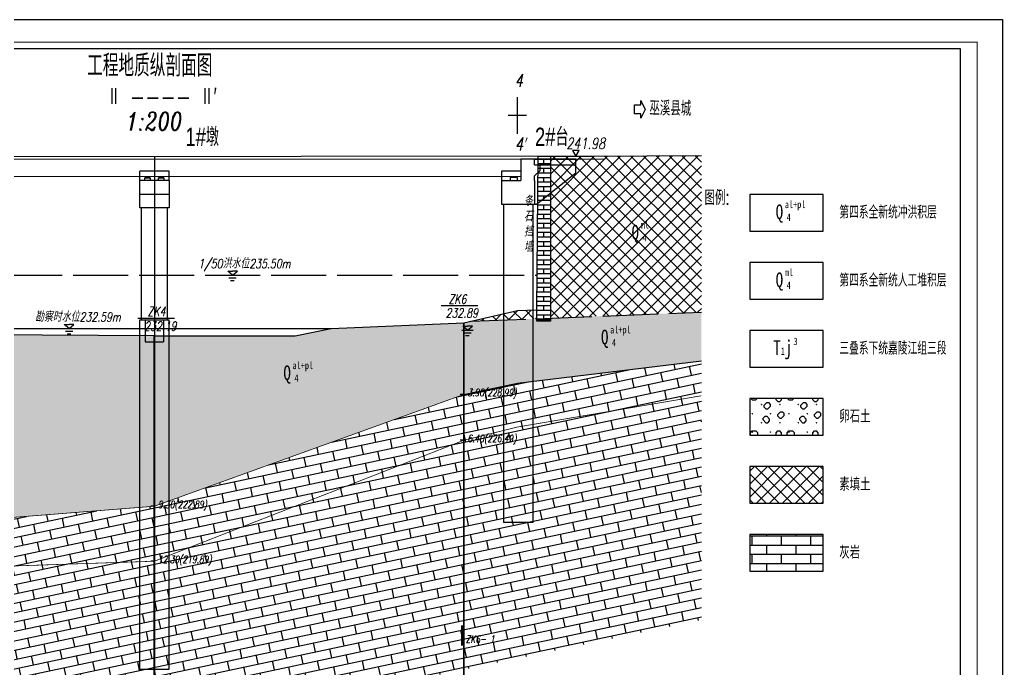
# Model space of a CAD drawing. Header units: millimetres. Extents: x -513 to 23624, y -721 to 12066.
# Drawn here: x 533 to 801.1, y 51.3 to 228.5 of the extents above; entities that cross this region are included whole.
import ezdxf
from ezdxf.enums import TextEntityAlignment as Align

# ---------------------------------------------------------------- set-up
doc = ezdxf.new("R2010")
doc.units = ezdxf.units.MM
doc.linetypes.add('ACAD_ISO10W100', pattern=[18, 12, -3, 0, -3])
doc.linetypes.add('x-tc', pattern=[18, 15, -3])
for name, color, linetype in [('图框', 7, 'Continuous'), ('地下水', 5, 'Continuous'), ('地形线', 7, 'Continuous'), ('文字层', 7, 'Continuous'), ('桥型', 1, 'Continuous'), ('水位', 6, 'Continuous')]:
    doc.layers.add(name, color=color, linetype=linetype)
doc.styles.add('fsdb', font='italc1.shx', dxfattribs={"width": 0.75, "bigfont": 'fsdb.shx'})
doc.styles.add('HZ', font='fsdb_e.shx', dxfattribs={"width": 0.75, "height": 3.5, "bigfont": 'fsdb.shx'})
doc.styles.get("Standard").update_dxf_attribs({"font": 'italc1.shx', "width": 0.75, "bigfont": 'fsdb.shx'})
doc.styles.add('style1', font='fsdb_e.shx', dxfattribs={"width": 0.75, "bigfont": 'fsdb.shx'})
doc.styles.add('TK', font='fsdb_e.shx', dxfattribs={"width": 0.75, "height": 3.5, "bigfont": 'fsdb.shx'})
doc.styles.add('xdb', font='italc1.shx', dxfattribs={"width": 0.75, "bigfont": 'fsdb.shx'})
doc.styles.add('图框', font='fsdb_e.shx', dxfattribs={"width": 0.75, "height": 3.5, "bigfont": 'fsdb.shx'})
doc.styles.add('宋体', font='italc1.shx', dxfattribs={"width": 0.75, "bigfont": 'fsdb.shx'})
doc.styles.add('桥梁', font='fsdb_e.shx', dxfattribs={"width": 0.75, "bigfont": 'fsdb.shx'})
doc.linetypes.add('x-bzh', pattern='A,0,-0.35,[138,ltypeshp.shx,S=0.3,R=0,X=-0.35,Y=0],-2.65', length=3)

# ---------------------------------------------------------------- blocks, each defined once
blk = doc.blocks.new('地下水标记(剖面)')
at = {"layer": '文字层', "color": 7, "linetype": 'Continuous'}
for p, q in [((-1.53, 0), (1.53, 0)), ((0, 0.01), (-1.32, 1.1)), ((-1.32, 1.1), (0, 1.1)), ((0, 0.01), (1.32, 1.1)), ((1.32, 1.1), (0, 1.1)), ((-1.01, -0.75), (0.99, -0.75)), ((-0.51, -1.5), (0.49, -1.5))]:
    blk.add_line(p, q, dxfattribs=at)

msp = doc.modelspace()

# ---------------------------------------------------------------- hatches: boundary and pattern name
at = {"linetype": 'Continuous'}
h = msp.add_hatch(dxfattribs=at)
h.set_pattern_fill('STT', style=0, pattern_type=2)
h.set_pattern_definition([(45, (0, 0), (-1.767767, 1.767767), []), (135, (0, 0), (-1.767767, -1.767767), [])])
h.paths.add_polyline_path([(718.99252, 191.44262), (677.83204, 191.21138), (677.83204, 147.10529), (718.99252, 148.74453)])
h.paths.add_polyline_path([(674.09252, 149.34262), (668.79252, 149.19262), (656.11542, 146.24042), (674.09252, 146.95636)])
h.paths.add_polyline_path([(701.94302, 174.03894), (704.84302, 174.03894), (704.84302, 171.03894), (701.94302, 171.03894)], flags=24)
h.paths.add_polyline_path([(702.44302, 170.53894), (704.35969, 170.53894), (704.35969, 167.53894), (702.44302, 167.53894)], flags=24)
h.paths.add_polyline_path([(698.94302, 173.53894), (702.80969, 173.53894), (702.80969, 167.09449), (698.94302, 167.09449)], flags=24)
h = msp.add_hatch(dxfattribs=at)
h.set_pattern_fill('HY', scale=0.5, style=0, pattern_type=2)
h.set_pattern_definition([(0, (-124.0228, -10.7425), (0, 1.25), []), (90, (-124.0228, -10.7425), (-2, 1.25), [1.25, -1.25])])
h.paths.add_polyline_path([(677.83204, 191.21138), (674.49252, 191.19262), (674.09252, 149.34262), (674.09252, 146.95636), (677.83204, 147.10529)])
h.paths.add_polyline_path([(674.09252, 146.95636), (674.09252, 146.27844), (677.83204, 146.27844), (677.83204, 147.10529)])
h = msp.add_hatch(dxfattribs=at)
h.set_pattern_fill('LST', style=0, pattern_type=2)
h.set_pattern_definition([(0, (0, 0), (0, 10), [1, -9]), (45, (1, 0), (-10, 8e-16), [0.70711, -13.43503]), (135, (0, 0), (-8e-16, -10), [0.70711, -13.43503]), (90, (-0.5, 0.5), (-10, 6e-16), [0.5, -9.5]), (135, (3.75, 3.75), (-8e-16, -10), [1.06066, -13.08148]), (90, (1.5, 0.5), (-10, 6e-16), [0.5, -9.5]), (45, (-0.5, 1), (-10, 8e-16), [0.70711, -13.43503]), (0, (0, 1.5), (0, 10), [1, -9]), (135, (1.5, 1), (-8e-16, -10), [0.70711, -13.43503]), (45, (7.5, -0.5), (-10, 8e-16), [0.70711, -13.43503]), (90, (8, 0), (-10, 6e-16), [1, -9]), (135, (8, 1), (-8e-16, -10), [0.70711, -13.43503]), (0, (7, -0.5), (0, 10), [0.5, -9.5]), (0, (7, 1.5), (0, 10), [0.5, -9.5]), (135, (7, -0.5), (-8e-16, -10), [0.70711, -13.43503]), (90, (6.5, 0), (-10, 6e-16), [1, -9]), (45, (6.5, 1), (-10, 8e-16), [0.70711, -13.43503]), (0, (3.75, 3.75), (0, 10), [0.5, -9.5]), (45, (4.25, 3.75), (-10, 8e-16), [0.70711, -13.43503]), (90, (4.75, 4.25), (-10, 6e-16), [0.5, -9.5]), (135, (4.75, 4.75), (-8e-16, -10), [1.06066, -13.08148]), (0, (3.5, 5.5), (0, 10), [0.5, -9.5]), (90, (3, 4.5), (-10, 6e-16), [0.5, -9.5]), (45, (3, 5), (-10, 8e-16), [0.70711, -13.43503]), (0, (7.5, 5), (0, 10), [0.5, -9.5]), (45, (8, 5), (-10, 8e-16), [1.06066, -13.08148]), (90, (8.75, 5.75), (-10, 6e-16), [0.5, -9.5]), (135, (7.5, 5), (-8e-16, -10), [0.70711, -13.43503]), (90, (7, 5.5), (-10, 6e-16), [0.5, -9.5]), (45, (7, 6), (-10, 8e-16), [1.06066, -13.08148]), (0, (7.75, 6.75), (0, 10), [0.5, -9.5]), (135, (8.75, 6.25), (-8e-16, -10), [0.70711, -13.43503]), (0, (3.75, 7.5), (0, 10), [0.5, -9.5]), (135, (3.75, 7.5), (-8e-16, -10), [0.70711, -13.43503]), (90, (3.25, 8), (-10, 6e-16), [0.5, -9.5]), (45, (3.25, 8.5), (-10, 8e-16), [1.06066, -13.08148]), (0, (4, 9.25), (0, 10), [0.5, -9.5]), (135, (5, 8.75), (-8e-16, -10), [0.70711, -13.43503]), (90, (5, 8.25), (-10, 6e-16), [0.5, -9.5]), (45, (4.25, 7.5), (-10, 8e-16), [1.06066, -13.08148]), (90, (0, 1.2), (-2.5, 2.5), [0.1, -4.9]), (0, (0, 1.3), (2.5, 2.5), [0.1, -4.9]), (90, (0.1, 1.2), (-2.5, 2.5), [0.1, -4.9]), (0, (0, 1.2), (2.5, 2.5), [0.1, -4.9])])
h.paths.add_polyline_path([(718.99252, 148.74453), (677.83204, 147.10529), (677.83204, 146.27844), (674.09252, 146.27844), (674.09252, 146.95636), (656.11542, 146.24042), (654.19252, 145.79262), (654.19252, 126.29262), (668.79252, 129.38475), (718.99252, 135.42516)])
h.paths.add_polyline_path([(654.19252, 145.79262), (617.99966, 144.29262), (608.15623, 142.29262), (569.74252, 142.29262), (569.74252, 95.79262), (654.19252, 126.29262)])
h.paths.add_polyline_path([(569.74252, 142.29262), (493.00525, 142.68764), (483.15056, 145.04087), (470.49252, 145.44262), (470.49252, 87.94262), (569.74252, 95.79262)])
h.paths.add_polyline_path([(470.49252, 145.44262), (458.04844, 144.99463), (458.04844, 142.94358), (453.80044, 142.94358), (453.7857, 145.10914), (420.49252, 146.03135), (420.49252, 87.03036), (470.49252, 87.94262)])
h.paths.add_polyline_path([(693.60984, 145.43936), (699.64317, 145.43936), (699.64317, 142.07269), (693.60984, 142.07269)], flags=24)
h.paths.add_polyline_path([(694.10984, 141.93936), (696.02651, 141.93936), (696.02651, 138.93936), (694.10984, 138.93936)], flags=24)
h.paths.add_polyline_path([(690.60984, 144.93936), (694.47651, 144.93936), (694.47651, 138.49491), (690.60984, 138.49491)], flags=24)
h.paths.add_polyline_path([(654.69252, 128.29262), (666.32645, 128.29262), (666.32645, 125.29262), (654.69252, 125.29262)], flags=9)
h.paths.add_polyline_path([(606.95299, 135.70699), (612.98632, 135.70699), (612.98632, 132.34032), (606.95299, 132.34032)], flags=24)
h.paths.add_polyline_path([(607.45299, 132.20699), (609.36965, 132.20699), (609.36965, 129.20699), (607.45299, 129.20699)], flags=24)
h.paths.add_polyline_path([(603.95299, 135.20699), (607.81965, 135.20699), (607.81965, 128.76255), (603.95299, 128.76255)], flags=24)
h.paths.add_polyline_path([(570.24252, 97.79262), (581.87645, 97.79262), (581.87645, 94.79262), (570.24252, 94.79262)], flags=9)
h.paths.add_polyline_path([(470.99252, 89.94262), (483.53716, 89.94262), (483.53716, 86.94262), (470.99252, 86.94262)], flags=9)
h.paths.add_polyline_path([(521.13305, 120.90091), (527.16638, 120.90091), (527.16638, 117.53424), (521.13305, 117.53424)], flags=24)
h.paths.add_polyline_path([(521.63305, 117.40091), (523.54971, 117.40091), (523.54971, 114.40091), (521.63305, 114.40091)], flags=24)
h.paths.add_polyline_path([(518.13305, 120.40091), (521.99971, 120.40091), (521.99971, 113.95647), (518.13305, 113.95647)], flags=24)
h.paths.add_polyline_path([(439.02137, 109.79635), (445.05471, 109.79635), (445.05471, 106.42968), (439.02137, 106.42968)], flags=24)
h.paths.add_polyline_path([(439.52137, 106.29635), (441.43804, 106.29635), (441.43804, 103.29635), (439.52137, 103.29635)], flags=24)
h.paths.add_polyline_path([(436.02137, 109.29635), (439.88804, 109.29635), (439.88804, 102.85191), (436.02137, 102.85191)], flags=24)
h = msp.add_hatch(dxfattribs=at)
h.set_pattern_fill('HY', angle=11.978284, style=0, pattern_type=2)
h.set_pattern_definition([(11.9783, (0, 0), (-0.518852, 2.445566), []), (101.9783, (0, 0), (-4.431758, 1.615402), [2.5, -2.5])])
h.paths.add_polyline_path([(668.79252, 117.38914), (654.19252, 113.79262), (654.19252, 51.25611), (718.99252, 64.81865), (718.99252, 125.92847)])
h.paths.add_polyline_path([(668.79252, 129.38475), (654.19252, 126.29262), (654.19252, 113.79262), (668.79252, 117.38914), (718.99252, 125.92847), (718.99252, 135.42516)])
h.paths.add_polyline_path([(654.19252, 113.79262), (654.19252, 126.29262), (569.74252, 95.79262), (569.74252, 80.79262)])
h.paths.add_polyline_path([(569.74252, 80.79262), (569.74252, 35.48574), (617.02183, 43.47635), (654.19252, 51.25611), (654.19252, 113.79262)])
h.paths.add_polyline_path([(470.49252, 77.44262), (420.49252, 74.84887), (420.49252, 71.34262), (420.49252, 16.46733), (436.61941, 16.46733), (472.66592, 19.07896), (569.74252, 35.48574), (569.74252, 80.79262)])
h.paths.add_polyline_path([(569.74252, 80.79262), (569.74252, 95.79262), (470.49252, 87.94262), (470.49252, 77.44262)])
h.paths.add_polyline_path([(470.49252, 77.44262), (470.49252, 87.94262), (420.49252, 87.03036), (420.49252, 74.84887)])
h.paths.add_polyline_path([(654.19252, 61.04262), (660.87109, 61.04262), (660.87109, 58.04262), (654.19252, 58.04262)], flags=9)
h.paths.add_polyline_path([(654.69252, 115.79262), (666.27287, 115.79262), (666.27287, 112.79262), (654.69252, 112.79262)], flags=24)
h.paths.add_polyline_path([(654.69252, 128.29262), (666.32645, 128.29262), (666.32645, 125.29262), (654.69252, 125.29262)], flags=25)
h.paths.add_polyline_path([(570.24252, 82.79262), (582.78716, 82.79262), (582.78716, 79.79262), (570.24252, 79.79262)], flags=24)
h.paths.add_polyline_path([(570.24252, 97.79262), (581.87645, 97.79262), (581.87645, 94.79262), (570.24252, 94.79262)], flags=25)
h.paths.add_polyline_path([(470.49252, 55.69262), (477.17109, 55.69262), (477.17109, 52.69262), (470.49252, 52.69262)], flags=24)
h.paths.add_polyline_path([(470.99252, 23.44262), (483.69787, 23.44262), (483.69787, 20.44262), (470.99252, 20.44262)], flags=24)
h.paths.add_polyline_path([(470.99252, 79.44262), (483.53716, 79.44262), (483.53716, 76.44262), (470.99252, 76.44262)], flags=24)
h.paths.add_polyline_path([(470.99252, 89.94262), (483.53716, 89.94262), (483.53716, 86.94262), (470.99252, 86.94262)], flags=25)
h = msp.add_hatch(dxfattribs=at)
h.set_pattern_fill('LST', style=0, pattern_type=2)
h.set_pattern_definition([(0, (312.859, 14.82), (0, 10), [1, -9]), (45, (313.8585, 14.82), (-10, 9e-16), [0.7071, -13.43503]), (135, (312.8585, 14.82), (-9e-16, -10), [0.7071, -13.43503]), (90, (312.359, 15.32), (-10, 6e-16), [0.5, -9.5]), (135, (316.6085, 18.57), (-9e-16, -10), [1.06066, -13.08148]), (90, (314.359, 15.32), (-10, 6e-16), [0.5, -9.5]), (45, (312.3585, 15.82), (-10, 9e-16), [0.7071, -13.43503]), (0, (312.859, 16.32), (0, 10), [1, -9]), (135, (314.3585, 15.82), (-9e-16, -10), [0.7071, -13.43503]), (45, (320.3585, 14.32), (-10, 9e-16), [0.7071, -13.43503]), (90, (320.859, 14.82), (-10, 6e-16), [1, -9]), (135, (320.8585, 15.82), (-9e-16, -10), [0.7071, -13.43503]), (0, (319.859, 14.32), (0, 10), [0.5, -9.5]), (0, (319.859, 16.32), (0, 10), [0.5, -9.5]), (135, (319.8585, 14.32), (-9e-16, -10), [0.7071, -13.43503]), (90, (319.359, 14.82), (-10, 6e-16), [1, -9]), (45, (319.3585, 15.82), (-10, 9e-16), [0.7071, -13.43503]), (0, (316.609, 18.57), (0, 10), [0.5, -9.5]), (45, (317.1085, 18.57), (-10, 9e-16), [0.7071, -13.43503]), (90, (317.609, 19.07), (-10, 6e-16), [0.5, -9.5]), (135, (317.6085, 19.57), (-9e-16, -10), [1.06066, -13.08148]), (0, (316.359, 20.32), (0, 10), [0.5, -9.5]), (90, (315.859, 19.32), (-10, 6e-16), [0.5, -9.5]), (45, (315.8585, 19.82), (-10, 9e-16), [0.7071, -13.43503]), (0, (320.359, 19.82), (0, 10), [0.5, -9.5]), (45, (320.8585, 19.82), (-10, 9e-16), [1.06066, -13.08148]), (90, (321.609, 20.57), (-10, 6e-16), [0.5, -9.5]), (135, (320.3585, 19.82), (-9e-16, -10), [0.7071, -13.43503]), (90, (319.859, 20.32), (-10, 6e-16), [0.5, -9.5]), (45, (319.8585, 20.82), (-10, 9e-16), [1.06066, -13.08148]), (0, (320.609, 21.57), (0, 10), [0.5, -9.5]), (135, (321.6085, 21.07), (-9e-16, -10), [0.7071, -13.43503]), (0, (316.609, 22.32), (0, 10), [0.5, -9.5]), (135, (316.6085, 22.32), (-9e-16, -10), [0.7071, -13.43503]), (90, (316.109, 22.82), (-10, 6e-16), [0.5, -9.5]), (45, (316.1085, 23.32), (-10, 9e-16), [1.06066, -13.08148]), (0, (316.859, 24.07), (0, 10), [0.5, -9.5]), (135, (317.8585, 23.57), (-9e-16, -10), [0.7071, -13.43503]), (90, (317.859, 23.07), (-10, 6e-16), [0.5, -9.5]), (45, (317.1085, 22.32), (-10, 9e-16), [1.06066, -13.08148]), (90, (312.8585, 16.0201), (-2.5, 2.5), [0.1, -4.9]), (0, (312.8585, 16.1201), (2.5, 2.5), [0.1, -4.9]), (90, (312.9585, 16.0201), (-2.5, 2.5), [0.1, -4.9]), (0, (312.8585, 16.0201), (2.5, 2.5), [0.1, -4.9])])
h.paths.add_polyline_path([(732.18507, 125.17564), (732.18507, 115.17564), (752.18507, 115.17564), (752.18507, 125.17564)])
h = msp.add_hatch(dxfattribs=at)
h.set_pattern_fill('STT', style=0, pattern_type=2)
h.set_pattern_definition([(45, (312.8585, 14.8201), (-1.767767, 1.767767), []), (135, (312.8585, 14.8201), (-1.767767, -1.767767), [])])
h.paths.add_polyline_path([(732.18507, 106.62218), (732.18507, 96.62218), (752.18507, 96.62218), (752.18507, 106.62218)])
h = msp.add_hatch(dxfattribs=at)
h.set_pattern_fill('HY', style=0, pattern_type=2)
h.set_pattern_definition([(0, (312.8585, -22.2868), (0, 2.5), []), (90, (312.8585, -22.2868), (-4, 2.5), [2.5, -2.5])])
h.paths.add_polyline_path([(732.18507, 88.06873), (732.18507, 78.06873), (752.18507, 78.06873), (752.18507, 88.06873)])

# ---------------------------------------------------------------- linework, layer by layer
for p, q in [((789.71569, 220.60037), (420.49252, 220.60037)), ((668.79252, 197.38861), (668.79252, 207.38861)), ((671.29252, 202.38861), (666.29252, 202.38861))]:
    msp.add_line(p, q)
at = {"color": 7, "linetype": 'Continuous'}
for p, q in [((648.03533, 150.54937), (658.03533, 150.54937)), ((565.27227, 147.12147), (575.27227, 147.12147)), ((654.19252, 126.29262), (653.19252, 126.29262)), ((654.19252, 113.79262), (653.19252, 113.79262)), ((569.74252, 95.79262), (568.74252, 95.79262)), ((569.74252, 80.79262), (568.74252, 80.79262))]:
    msp.add_line(p, q, dxfattribs=at)
for points in [[(718.99252, -43.53267), (789.71569, -43.53267), (789.71569, 220.60037)], [(677.83204, 191.21138), (677.83204, 146.27844), (674.09252, 146.27844), (674.09252, 149.34262)]]:
    msp.add_lwpolyline(points, dxfattribs=at)
at = {"color": 7}
for points in [[(702.45642, 205.25315), (702.45642, 206.45846), (703.66173, 204.04784), (702.45642, 201.63723), (702.45642, 202.84254), (700.75016, 202.84254), (700.75016, 205.25315)], [(732.18507, 170.836), (752.18507, 170.836), (752.18507, 180.836), (732.18507, 180.836)], [(732.18507, 152.28254), (752.18507, 152.28254), (752.18507, 162.28254), (732.18507, 162.28254)], [(732.18507, 133.72909), (752.18507, 133.72909), (752.18507, 143.72909), (732.18507, 143.72909)], [(732.18507, 115.17564), (752.18507, 115.17564), (752.18507, 125.17564), (732.18507, 125.17564)], [(732.18507, 96.62218), (752.18507, 96.62218), (752.18507, 106.62218), (732.18507, 106.62218)], [(732.18507, 78.06873), (752.18507, 78.06873), (752.18507, 88.06873), (732.18507, 88.06873)]]:
    msp.add_lwpolyline(points, close=True, dxfattribs=at)
at = {"color": 7, "linetype": 'x-tc'}
msp.add_lwpolyline([(656.11542, 146.24042), (718.99252, 148.74453)], dxfattribs=at)
at = {"color": 7, "linetype": 'Continuous'}
for points in [[(654.19252, 145.79262, 0.5, 0.5, 0), (654.19252, 42.79262, 0, 0, 0)], [(569.74252, 142.29262, 0.5, 0.5, 0), (569.74252, 18.79262, 0, 0, 0)], [(653.69252, 63.29262, 0.5, 0.5, 0), (653.69252, 57.79262, 0, 0, 0)]]:
    msp.add_lwpolyline(points, format="xyseb", dxfattribs=at)
at = {"color": 7, "linetype": 'x-bzh'}
msp.add_lwpolyline([(654.19252, 126.29262), (668.79252, 129.38475), (718.99252, 135.42516)], dxfattribs=at)
for points in [[(569.74252, 95.79262, 0.2, 0.2, 0), (654.19252, 126.29262, 0, 0, 0)], [(470.49252, 87.94262, 0.2, 0.2, 0), (569.74252, 95.79262, 0, 0, 0)]]:
    msp.add_lwpolyline(points, format="xyseb", dxfattribs=at)
at = {"color": 7, "linetype": 'ACAD_ISO10W100', "const_width": 0.2, "flags": 128}
msp.add_lwpolyline([(654.19252, 113.79262), (668.79252, 117.38914), (718.99252, 125.92847)], dxfattribs=at)
at = {"color": 7, "linetype": 'ACAD_ISO10W100'}
for points in [[(569.74252, 80.79262, 0.2, 0.2, 0), (654.19252, 113.79262, 0, 0, 0)], [(470.49252, 77.44262, 0.2, 0.2, 0), (569.74252, 80.79262, 0, 0, 0)]]:
    msp.add_lwpolyline(points, format="xyseb", dxfattribs=at)
at = {"layer": '图框', "color": 9}
msp.add_lwpolyline([(801.11376, -68.69028), (380.62124, -68.69028), (380.62124, 228.52294), (801.11376, 228.52294)], close=True, dxfattribs=at)
at = {"layer": '图框', "color": 7, "linetype": 'Continuous', "const_width": 0.3}
msp.add_lwpolyline([(392.50133, 222.39018), (794.25419, 222.39018), (794.25419, -58.44853), (392.50133, -58.44853)], close=True, dxfattribs=at)
at = {"layer": '地下水', "linetype": 'x-tc'}
msp.add_lwpolyline([(457.61452, 158.84262), (674.18332, 158.84262)], dxfattribs=at)
at = {"layer": '地下水', "linetype": 'Continuous'}
msp.add_lwpolyline([(486.28407, 144.29262), (617.99966, 144.29262)], dxfattribs=at)
at = {"layer": '地形线'}
for p, q in [((674.09252, 149.34262), (674.49252, 191.19262)), ((674.49252, 191.19262), (718.99252, 191.44262)), ((654.19252, 145.79262), (668.79252, 149.19262)), ((668.79252, 149.19262), (674.09252, 149.34262)), ((617.99966, 144.29262), (654.19252, 145.79262))]:
    msp.add_line(p, q, dxfattribs=at)
for points in [[(569.74252, 142.29262), (493.00525, 142.68764), (483.15056, 145.04087)], [(569.74252, 142.29262), (608.15623, 142.29262), (617.99966, 144.29262)]]:
    msp.add_lwpolyline(points, dxfattribs=at)
at = {"layer": '桥型'}
for p, q in [((692.64871, 191.25573), (469.74197, 191.09262)), ((692.64926, 190.50573), (469.74252, 190.34262)), ((684.74203, 190.44396), (669.74203, 190.48896)), ((669.74203, 190.48896), (669.74203, 187.18896)), ((673.49203, 190.48896), (669.74203, 190.48896)), ((673.49203, 190.47771), (673.49203, 190.48896)), ((684.74203, 186.69396), (684.74203, 190.44396)), ((669.74214, 185.73896), (469.74599, 185.59262)), ((573.74233, 187.15714), (565.74233, 187.15714)), ((565.74233, 184.65714), (565.74233, 187.15714)), ((573.74233, 184.65714), (573.74233, 187.15714)), ((669.74203, 187.18896), (664.49203, 187.18896)), ((664.49203, 187.18896), (664.49203, 184.68896)), ((673.99203, 178.18746), (684.74203, 186.69396)), ((565.74233, 180.90714), (565.74233, 184.65714)), ((573.74233, 184.65714), (573.74233, 180.90714)), ((664.49203, 184.68896), (664.49203, 184.68896)), ((664.49203, 184.68896), (664.49203, 178.18896)), ((565.74233, 177.15714), (565.74233, 180.90714)), ((565.74233, 180.90714), (573.74233, 180.90714)), ((573.74233, 180.90714), (573.74233, 177.15714)), ((573.74233, 177.15714), (565.74233, 177.15714)), ((566.24233, 146.63671), (566.24233, 177.15714)), ((573.24233, 177.15714), (573.24233, 146.65714)), ((664.49203, 178.18896), (673.49203, 178.18896)), ((664.99203, 178.18896), (664.99203, 91.34262)), ((672.99203, 178.18896), (672.99203, 91.34262)), ((673.49203, 178.18896), (673.49203, 178.18896)), ((673.49203, 178.18896), (673.99203, 178.18746)), ((673.49203, 178.18896), (673.49203, 178.18896)), ((565.74233, 51.34262), (565.74233, 146.65714)), ((565.74233, 146.65714), (573.74233, 146.65714)), ((573.74233, 51.34262), (573.74233, 146.65714)), ((672.99203, 91.34262), (664.99203, 91.34262)), ((565.74233, 51.34262), (573.74233, 51.34262))]:
    msp.add_line(p, q, dxfattribs=at)
at = {"layer": '桥型', "ltscale": 13.740157}
msp.add_line((569.74233, 191.16579), (569.74233, 51.34262), dxfattribs=at)
at = {"layer": '桥型', "ltscale": 6.254921}
msp.add_line((673.49203, 188.88896), (673.49203, 190.47771), dxfattribs=at)
at = {"layer": '桥型', "ltscale": 19.685039}
for p, q in [((684.74203, 190.38896), (673.49203, 190.38896)), ((673.49203, 188.88896), (684.74203, 188.88896)), ((669.74203, 187.18896), (664.49203, 187.18896)), ((664.49203, 184.68896), (669.74203, 184.68896)), ((673.49203, 184.68896), (673.49203, 178.18896))]:
    msp.add_line(p, q, dxfattribs=at)
at = {"layer": '桥型', "ltscale": 5.905512}
for p, q in [((674.99203, 187.38896), (674.99203, 188.88896)), ((570.84233, 185.40714), (572.34233, 185.40714))]:
    msp.add_line(p, q, dxfattribs=at)
at = {"layer": '桥型', "ltscale": 3.307087}
for p, q in [((567.14233, 184.65714), (567.14233, 185.40389)), ((568.64233, 185.40498), (568.64233, 184.65714))]:
    msp.add_line(p, q, dxfattribs=at)
at = {"layer": '桥型', "ltscale": 2.952756}
for p, q in [((570.84233, 184.65714), (570.84233, 185.40714)), ((572.34233, 185.40714), (572.34233, 184.65714)), ((666.79203, 185.43896), (666.79203, 184.68896)), ((668.79203, 184.68896), (668.79203, 185.43896))]:
    msp.add_line(p, q, dxfattribs=at)
at = {"layer": '桥型', "ltscale": 7.874016}
msp.add_line((668.79203, 185.43896), (666.79203, 185.43896), dxfattribs=at)
at = {"layer": '桥型', "ltscale": 9.84252}
msp.add_line((669.74203, 187.18896), (669.74203, 184.68896), dxfattribs=at)
at = {"layer": '桥型', "ltscale": 8.351655}
msp.add_line((673.49203, 185.88896), (674.99203, 187.38896), dxfattribs=at)
at = {"layer": '桥型', "ltscale": 4.724409}
msp.add_line((673.49203, 184.68896), (673.49203, 185.88896), dxfattribs=at)
at = {"layer": '桥型', "ltscale": 13.779528}
for p, q in [((573.74233, 184.65714), (565.74233, 184.65714)), ((567.24233, 146.65714), (567.24233, 140.65714)), ((572.24233, 146.65714), (572.24233, 140.65714)), ((567.24233, 140.65714), (572.24233, 140.65714))]:
    msp.add_line(p, q, dxfattribs=at)
at = {"layer": '桥型'}
for points in [[(684.74203, 191.24994), (685.64091, 192.83994), (683.81449, 192.8234)], [(567.14233, 185.40389), (568.64233, 185.40389), (568.64233, 184.65714), (567.14233, 184.65714)], [(567.26733, 185.40389), (568.51733, 185.40389), (568.51733, 185.66389), (567.26733, 185.66389)], [(570.96733, 185.40714), (572.21733, 185.40714), (572.21733, 185.66714), (570.96733, 185.66714)]]:
    msp.add_lwpolyline(points, close=True, dxfattribs=at)

# ---------------------------------------------------------------- block references
at = {"layer": '地下水', "color": 7, "linetype": 'Continuous'}
for p in [(591.06805, 158.84262), (546.47185, 144.29179)]:
    msp.add_blockref('地下水标记(剖面)', p, dxfattribs=at)
at = {"layer": '水位', "color": 7, "linetype": 'ACAD_ISO10W100'}
msp.add_blockref('地下水标记(剖面)', (655.19252, 143.84262), dxfattribs=at)

# ---------------------------------------------------------------- texts
at = {"color": 7, "style": '桥梁', "width": 0.75}
msp.add_text('巫溪县城', height=4, rotation=359.2552, dxfattribs=at).set_placement((710.50042, 202.34476), align=Align.CENTER)
at = {"color": 7}
for s, style, width, p in [('第四系全新统冲洪积层', 'HZ', 0.8, (756.63168, 174.24988)), ('第四系全新统人工堆积层', 'HZ', 0.8, (756.63168, 155.69643)), ('三叠系下统嘉陵江组三段', 'HZ', 0.8, (756.63168, 137.14298)), ('卵石土', 'TK', 0.85, (756.63168, 118.58952)), ('素填土', 'TK', 0.85, (756.63168, 100.03607)), ('灰岩', 'TK', 0.85, (756.63168, 81.48262))]:
    msp.add_text(s, height=3.5, dxfattribs=dict(at, style=style, width=width)).set_placement(p)
at = {"char_height": 3.5, "width": 80, "attachment_point": 1, "style": 'xdb'}
for s, insert in [('{\\C7;4}', (668.0316, 213.67357)), ('4′', (668.09405, 196.36451))]:
    msp.add_mtext(s, dxfattribs=dict(at, insert=insert))
at = {"color": 7, "linetype": 'Continuous', "attachment_point": 1}
for s, insert, char_height, width, style in [('图例:', (719.85849, 181.96489), 4, 10.4770313, '图框'), ('条石挡墙', (670.59594, 180.22998), 2.5, 0.9207224, '宋体'), ('{\\fSimSun|b0|i0|c134|p2;Q}', (739.2731, 178.12506), 4, 8, 'xdb'), ('{\\fSimSun|b0|i0|c134|p2;al+pl}', (741.7731, 179.12506), 2, 20, 'xdb'), ('{\\fSimSun|b0|i0|c134|p2;4}', (742.2731, 175.62506), 2, 4, 'xdb'), ('{\\fSimSun|b0|i0|c134|p2;Q}', (699.94302, 172.53894), 4, 8, '宋体'), ('{\\fSimSun|b0|i0|c134|p2;ml}', (702.44302, 173.53894), 2, 20, '宋体'), ('{\\fSimSun|b0|i0|c134|p2;4}', (702.94302, 170.03894), 2, 4, '宋体'), ('{\\fSimSun|b0|i0|c134|p2;Q}', (739.2731, 159.5716), 4, 8, 'xdb'), ('{\\fSimSun|b0|i0|c134|p2;ml}', (741.7731, 160.5716), 2, 20, 'xdb'), ('{\\fSimSun|b0|i0|c134|p2;4}', (742.2731, 157.0716), 2, 4, 'xdb'), ('{\\fSimSun|b0|i0|c134|p2;al+pl}', (694.10984, 144.93936), 2, 20, '宋体'), ('{\\fSimSun|b0|i0|c134|p2;Q}', (691.60984, 143.93936), 4, 8, '宋体'), ('{\\fSimSun|b0|i0|c134|p2;4}', (694.60984, 141.43936), 2, 4, '宋体'), ('{\\fSimSun|b0|i0|c134|p2;Q}', (604.95299, 134.20699), 4, 8, '宋体'), ('{\\fSimSun|b0|i0|c134|p2;al+pl}', (607.45299, 135.20699), 2, 20, '宋体'), ('{\\fSimSun|b0|i0|c134|p2;4}', (607.95299, 131.70699), 2, 4, '宋体'), ('3.90(228.99)', (655.19252, 127.79262), 2, 48, 'xdb'), ('6.40(226.49)', (655.19252, 115.29262), 2, 48, 'xdb'), ('9.30(222.89)', (570.74252, 97.29262), 2, 48, 'xdb'), ('12.30(219.89)', (570.74252, 82.29262), 2, 52, 'xdb'), ('ZK6- 1', (654.69252, 60.54262), 2, 24, 'xdb')]:
    msp.add_mtext(s, dxfattribs=dict(at, insert=insert, char_height=char_height, width=width, style=style))
at = {"color": 7, "linetype": 'Continuous', "char_height": 2.5, "attachment_point": 1, "rotation": 359.9999985, "style": 'xdb'}
for s, insert, width in [('ZK6', (650.01753, 153.52561), 15), ('ZK4', (567.91204, 150.18206), 15), ('232.89', (649.21981, 149.75814), 30), ('232.19', (566.97358, 146.16216), 30)]:
    msp.add_mtext(s, dxfattribs=dict(at, insert=insert, width=width))
at = {"attachment_point": 1}
for s, insert, char_height, width in [('\\f仿宋_GB2312|b0|i0|c134|p49;T\\H2;1\\H4;j', (738.60276, 141.07436), 4, 39.7944), ('{\\fFangSong_GB2312|b0|i0|c134|p49;3}', (744.14463, 141.76294), 2, 4.9655)]:
    msp.add_mtext(s, dxfattribs=dict(at, insert=insert, char_height=char_height, width=width))
at = {"layer": '图框', "attachment_point": 1, "style": 'xdb'}
for s, insert, char_height, width in [('  工程地质纵剖面图', (545.22345, 219.00531), 6, 84), (' {\\C7;Ⅱ ---- Ⅱ′}', (554.33588, 210.00531), 5, 100), ('1:200', (562.12827, 203.31376), 5, 100)]:
    msp.add_mtext(s, dxfattribs=dict(at, insert=insert, char_height=char_height, width=width))
at = {"layer": '地下水', "color": 7, "char_height": 2.5, "width": 31.7, "attachment_point": 1}
for s, insert in [('1/50洪水位235.50m', (581.75572, 163.20402)), ('勘察时水位232.59m', (537.15951, 148.6532))]:
    msp.add_mtext(s, dxfattribs=dict(at, insert=insert))
at = {"layer": '桥型', "style": 'fsdb', "width": 0.75}
msp.add_text('241.98', height=3, dxfattribs=at).set_placement((682.14522, 193.25438))
at = {"layer": '桥型', "linetype": 'Continuous', "char_height": 5, "width": 10.9512284, "attachment_point": 1, "style": 'style1'}
for s, insert in [('1#墩', (578.23828, 199.05212)), ('2#台', (673.61159, 199.05212))]:
    msp.add_mtext(s, dxfattribs=dict(at, insert=insert))

doc.saveas('drawing.dxf')
